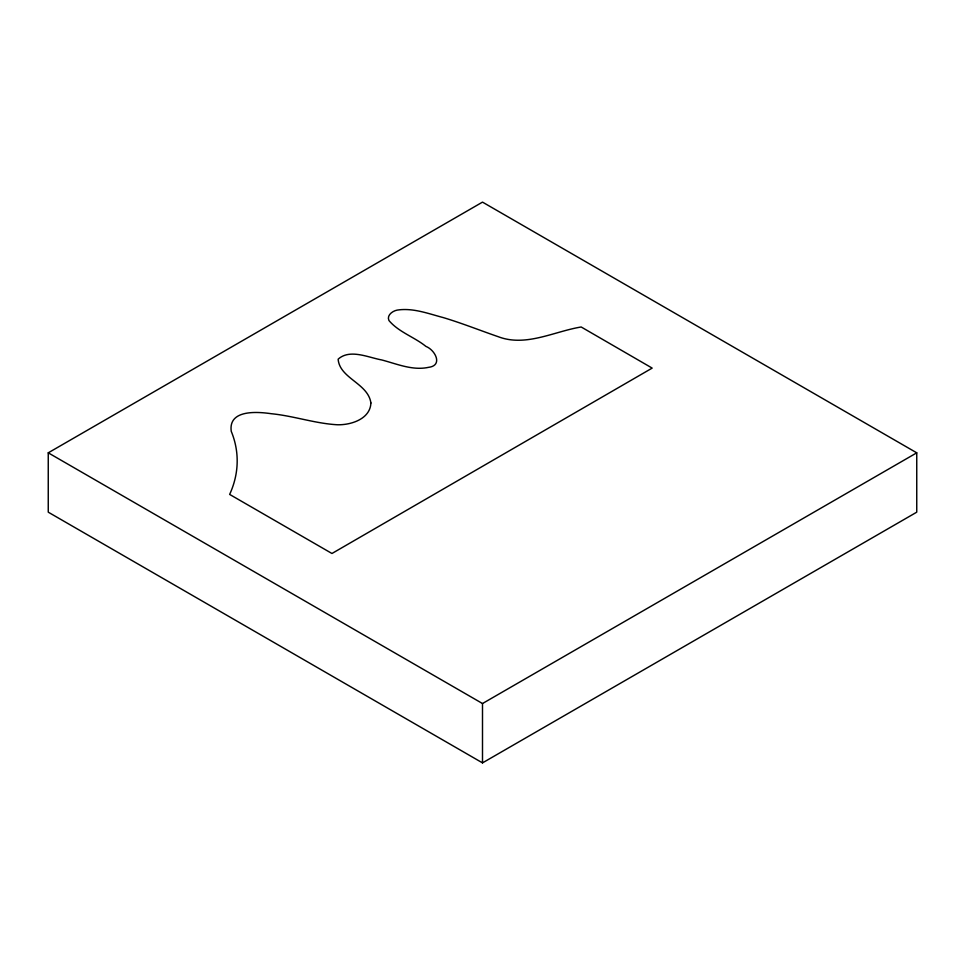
<?xml version="1.0" encoding="UTF-8"?>
<svg xmlns="http://www.w3.org/2000/svg" width="965" height="965" viewBox="0 0 965 965"><rect width="100%" height="100%" fill="white"/><g stroke="black" fill="none" stroke-linecap="round" stroke-linejoin="round"><path stroke-width="1.45" d="M48.25 452.826L482.5 202.119L916.75 452.826L916.75 512.174L482.5 762.881L48.25 512.174L48.25 452.826L482.5 703.533L916.75 452.826M482.5 703.533L482.5 762.881M370.898 402.972C370.295 419.063 350.838 425.179 337.255 424.757C314.904 423.466 293.481 415.879 271.225 413.708C257.16 411.657 228.186 409.474 231.25 431.319C239.694 451.861 239.091 473.863 229.646 494.418L331.96 553.488L652.171 368.099L581.183 326.99C554.151 331.393 525.792 347.219 498.23 336.701C479.907 330.38 461.873 323.166 443.285 317.594C428.327 313.661 412.827 307.618 397.134 310.115C392.586 310.959 386.495 315.278 388.943 320.525C398.714 332.153 414.274 336.966 425.951 346.423C435.251 350.042 443.261 365.59 428.52 367.351C412.55 370.801 396.905 363.914 381.718 359.945C368.184 357.484 349.849 348.606 338.136 359.173C339.632 378.509 368.123 383.262 370.898 402.972"/></g></svg>
